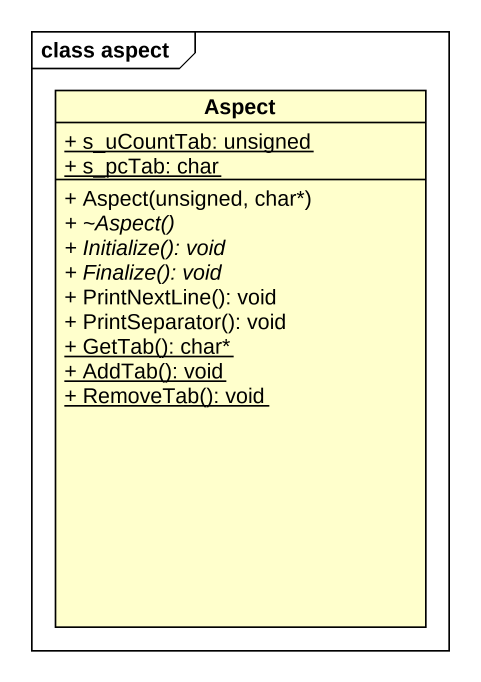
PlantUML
@startuml
mainframe class aspect
hide circle
hide empty members
skinparam classAttributeIconSize 0
class Aspect {
  {static} + s_uCountTab: unsigned
  {static} + s_pcTab: char
  + Aspect(unsigned, char*)
  {abstract} + ~Aspect()
  {abstract} + Initialize(): void
  {abstract} + Finalize(): void
  + PrintNextLine(): void
  + PrintSeparator(): void
  {static} + GetTab(): char*
  {static} + AddTab(): void
  {static} + RemoveTab(): void
}
@enduml
